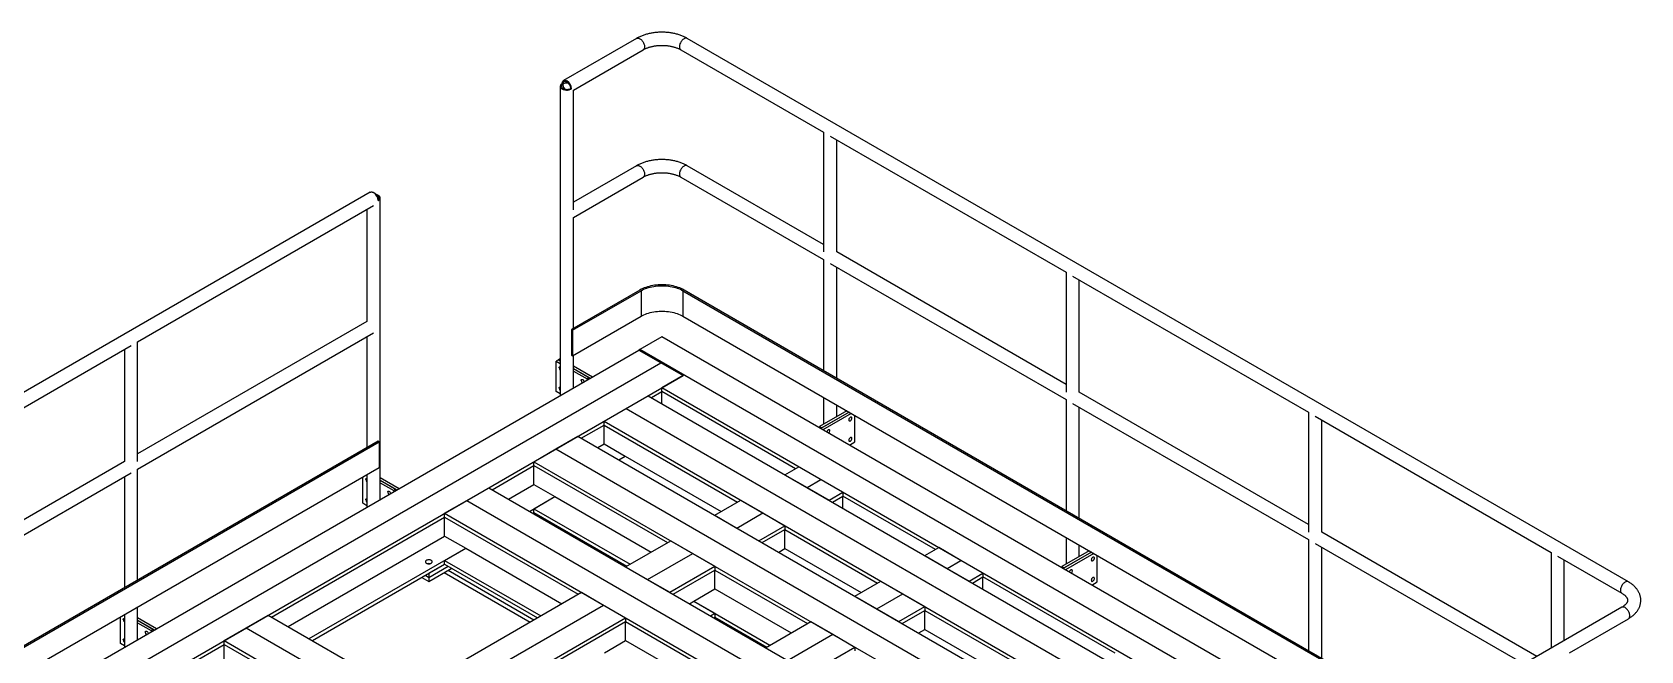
# Model space of a CAD drawing. Header units: millimetres. Extents: x 0 to 16187, y -20471 to 6290.
# Drawn here: x 3443 to 3649.4, y 1813.7 to 1893.1 of the extents above; entities that cross this region are included whole.
import ezdxf

# ---------------------------------------------------------------- set-up
doc = ezdxf.new("R2010")
doc.units = ezdxf.units.MM

msp = doc.modelspace()

# ---------------------------------------------------------------- linework, layer by layer
at = {"color": 7, "linetype": 'Continuous', "lineweight": 25}
for p, q in [((3520.59398, 1892.26964), (3511.22057, 1886.85849)), ((3512.48654, 1885.64023), (3521.43791, 1890.80775)), ((3526.25083, 1890.80775), (3544.57745, 1880.22802)), ((3647.84032, 1822.56472), (3527.09476, 1892.26964)), ((3510.79854, 1886.12754), (3510.79854, 1846.46329)), ((3512.48654, 1870.28404), (3512.48654, 1885.64023)), ((3544.57745, 1880.22802), (3544.57745, 1864.87182)), ((3545.42152, 1879.74075), (3575.69015, 1862.26704)), ((3546.26545, 1864.87182), (3546.26545, 1879.25356)), ((3520.59398, 1875.93882), (3512.48654, 1871.2585)), ((3512.48654, 1869.30942), (3521.43791, 1874.47693)), ((3526.25083, 1874.47693), (3544.57745, 1863.8972)), ((3544.57745, 1865.84628), (3527.09476, 1875.93882)), ((3486.40961, 1872.53542), (3341.18685, 1788.70011)), ((3456.56288, 1853.35619), (3486.83151, 1870.8299)), ((3485.98757, 1870.34271), (3485.98757, 1855.96097)), ((3487.67557, 1833.11469), (3487.67557, 1871.80448)), ((3512.48654, 1855.06048), (3512.48654, 1869.30942)), ((3544.57745, 1863.8972), (3544.57745, 1849.64827)), ((3575.69015, 1847.8853), (3546.26545, 1864.87182)), ((3545.42152, 1863.40993), (3575.69015, 1845.93622)), ((3546.26545, 1848.67381), (3546.26545, 1862.92274)), ((3575.69015, 1862.26704), (3575.69015, 1846.91084)), ((3576.53422, 1861.77977), (3606.80285, 1844.30606)), ((3521.01594, 1859.9844), (3512.23934, 1854.91778)), ((3512.38076, 1854.83613), (3521.15737, 1859.90276)), ((3521.15737, 1859.90276), (3521.15737, 1856.6366)), ((3526.53138, 1859.90276), (3621.93151, 1804.82944)), ((3526.53138, 1859.90276), (3526.53138, 1856.6366)), ((3622.07293, 1804.91108), (3526.6728, 1859.9844)), ((3577.37815, 1846.91084), (3577.37815, 1861.29258)), ((3485.98757, 1855.96097), (3456.56288, 1838.97446)), ((3512.38076, 1851.56997), (3521.15737, 1856.6366)), ((3526.53138, 1856.6366), (3619.10262, 1803.19636)), ((3456.56288, 1837.02537), (3486.83151, 1854.49908)), ((3485.98757, 1854.01189), (3485.98757, 1839.76296)), ((3512.23934, 1854.91778), (3512.38076, 1854.83613)), ((3512.23934, 1854.91778), (3512.23934, 1851.65161)), ((3512.38076, 1854.83613), (3512.38076, 1851.56997)), ((3523.84437, 1853.99449), (3521.01594, 1852.36167)), ((3615.47074, 1801.09971), (3523.84437, 1853.99449)), ((3373.55642, 1767.23511), (3520.88867, 1852.2882)), ((3425.45018, 1835.39521), (3455.71881, 1852.86892)), ((3454.87488, 1852.38173), (3454.87488, 1837.99999)), ((3456.56288, 1837.99999), (3456.56288, 1853.35619)), ((3512.23934, 1851.65161), (3512.38076, 1851.56997)), ((3512.48654, 1847.43775), (3512.48654, 1851.63104)), ((3521.01594, 1852.36167), (3520.88867, 1852.2882)), ((3520.88867, 1852.2882), (3526.54552, 1849.02257)), ((3523.71709, 1850.65538), (3520.88867, 1852.2882)), ((3612.64231, 1799.4669), (3521.01594, 1852.36167)), ((3376.38485, 1765.60229), (3523.71709, 1850.65538)), ((3510.55741, 1851.04272), (3510.27457, 1850.87944)), ((3510.27457, 1850.87944), (3510.79854, 1850.57696)), ((3510.27457, 1846.96004), (3510.27457, 1850.87944)), ((3510.79854, 1851.18192), (3510.55741, 1851.04272)), ((3510.55741, 1851.04272), (3510.79854, 1850.90352)), ((3512.48654, 1850.25562), (3514.92715, 1848.84669)), ((3512.48654, 1849.92906), (3514.51721, 1848.75678)), ((3512.48654, 1849.92906), (3514.6443, 1848.6834)), ((3512.48654, 1849.60249), (3514.23437, 1848.59349)), ((3526.54552, 1849.02257), (3523.71709, 1850.65538)), ((3379.21328, 1763.96947), (3526.54552, 1849.02257)), ((3514.51721, 1848.75678), (3514.23437, 1848.59349)), ((3514.23437, 1848.59349), (3514.23437, 1848.44675)), ((3514.51721, 1848.75678), (3514.51721, 1848.61003)), ((3526.54552, 1849.02257), (3523.84437, 1847.46323)), ((3609.81389, 1797.83408), (3523.84437, 1847.46323)), ((3523.84437, 1846.9733), (3523.84437, 1847.46323)), ((3510.79854, 1846.65756), (3510.27457, 1846.96004)), ((3519.23404, 1844.80174), (3522.06246, 1846.43455)), ((3522.06246, 1846.43455), (3608.03198, 1796.80541)), ((3522.4868, 1846.18959), (3523.84437, 1846.9733)), ((3540.98457, 1837.07848), (3523.84437, 1846.9733)), ((3523.84437, 1845.40588), (3523.84437, 1846.9733)), ((3544.57745, 1846.21882), (3544.57745, 1842.77724)), ((3546.26545, 1843.7517), (3546.26545, 1845.24436)), ((3575.69015, 1845.93622), (3575.69015, 1831.68729)), ((3576.53422, 1845.44895), (3606.80285, 1827.97524)), ((3606.80285, 1829.92433), (3577.37815, 1846.91084)), ((3516.40561, 1843.16892), (3519.23404, 1844.80174)), ((3516.40561, 1843.16892), (3602.37512, 1793.53978)), ((3516.40561, 1842.67899), (3516.40561, 1843.16892)), ((3519.23404, 1844.80174), (3605.20355, 1795.17259)), ((3547.55827, 1844.49803), (3544.05348, 1842.47476)), ((3547.84112, 1844.33475), (3544.20923, 1842.23811)), ((3547.84112, 1844.33475), (3544.33633, 1842.31148)), ((3548.12396, 1844.17147), (3544.49207, 1842.07483)), ((3548.57897, 1840.51474), (3548.57897, 1843.9088)), ((3577.37815, 1830.71283), (3577.37815, 1844.96176)), ((3606.80285, 1844.30606), (3606.80285, 1828.94986)), ((3607.64692, 1843.81879), (3637.91555, 1826.34508)), ((3608.49085, 1828.94986), (3608.49085, 1843.3316)), ((3510.23964, 1839.60938), (3513.06806, 1841.2422)), ((3513.06806, 1841.2422), (3599.03758, 1791.61305)), ((3513.4924, 1840.99723), (3516.40561, 1842.67899)), ((3516.40561, 1842.67899), (3533.54581, 1832.78417)), ((3516.40561, 1840.2452), (3516.40561, 1842.67899)), ((3544.33633, 1842.31148), (3544.05348, 1842.47476)), ((3544.05348, 1842.47476), (3544.05348, 1842.32802)), ((3487.42837, 1840.59471), (3366.95423, 1771.04647)), ((3367.09565, 1770.96483), (3487.56979, 1840.51307)), ((3487.56979, 1840.51307), (3487.42837, 1840.59471)), ((3487.56979, 1840.51307), (3487.56979, 1837.24691)), ((3507.41121, 1837.97656), (3510.23964, 1839.60938)), ((3510.23964, 1839.60938), (3596.20915, 1789.98024)), ((3515.60036, 1839.78033), (3516.40561, 1840.2452)), ((3516.40561, 1840.2452), (3519.10676, 1838.68586)), ((3547.88674, 1840.11513), (3548.57897, 1840.51474)), ((3369.92454, 1769.33175), (3487.56979, 1837.24691)), ((3454.87488, 1837.99999), (3425.45018, 1821.01348)), ((3456.56288, 1822.77644), (3456.56288, 1837.02537)), ((3502.03727, 1834.38433), (3507.41121, 1837.48664)), ((3507.41121, 1837.97656), (3593.38072, 1788.34742)), ((3507.41121, 1837.48664), (3507.41121, 1837.97656)), ((3507.41121, 1837.48664), (3524.55141, 1827.59181)), ((3507.41121, 1835.05284), (3507.41121, 1837.48664)), ((3518.30151, 1838.221), (3519.10676, 1838.68586)), ((3519.10676, 1838.68586), (3531.43785, 1831.56727)), ((3539.627, 1836.29476), (3541.4089, 1837.32344)), ((3544.23733, 1835.69062), (3541.4089, 1837.32344)), ((3425.45018, 1819.0644), (3455.71881, 1836.5381)), ((3454.87488, 1836.05091), (3454.87488, 1821.80198)), ((3485.46361, 1832.63698), (3485.46361, 1836.03103)), ((3485.91861, 1836.2937), (3485.98757, 1836.25389)), ((3485.98757, 1836.33351), (3485.98757, 1832.14023)), ((3487.67557, 1835.93256), (3490.11618, 1834.52362)), ((3487.67557, 1835.60599), (3489.70625, 1834.43371)), ((3487.67557, 1835.60599), (3489.83334, 1834.36034)), ((3487.67557, 1835.27943), (3489.4234, 1834.27043)), ((3504.14523, 1833.16743), (3507.41121, 1835.05284)), ((3507.41121, 1835.05284), (3510.11236, 1833.4935)), ((3539.627, 1836.29476), (3542.45542, 1834.66195)), ((3542.45542, 1834.66195), (3544.23733, 1835.69062)), ((3547.06576, 1834.0578), (3544.23733, 1835.69062)), ((3489.70625, 1834.43371), (3489.4234, 1834.27043)), ((3489.4234, 1834.27043), (3489.4234, 1834.12369)), ((3489.70625, 1834.43371), (3489.70625, 1834.28697)), ((3495.95608, 1831.36366), (3498.78451, 1832.99647)), ((3498.78451, 1832.99647), (3501.61293, 1834.62929)), ((3498.78451, 1832.99647), (3584.75402, 1783.36733)), ((3501.61293, 1834.62929), (3587.58245, 1785.00015)), ((3506.84638, 1831.60809), (3510.11236, 1833.4935)), ((3507.41121, 1831.93416), (3510.11236, 1833.4935)), ((3510.11236, 1833.4935), (3522.44345, 1826.37491)), ((3530.6326, 1831.10241), (3533.97014, 1833.02913)), ((3533.97014, 1833.02913), (3536.79857, 1831.39631)), ((3542.45542, 1834.66195), (3545.28385, 1833.02913)), ((3545.28385, 1833.02913), (3547.06576, 1834.0578)), ((3545.70818, 1832.78417), (3547.06576, 1833.56788)), ((3547.06576, 1834.0578), (3547.06576, 1833.56788)), ((3547.06576, 1832.00046), (3547.06576, 1833.56788)), ((3558.94508, 1826.71009), (3547.06576, 1833.56788)), ((3473.753, 1818.05617), (3495.95608, 1830.87373)), ((3485.98757, 1832.3345), (3485.46361, 1832.63698)), ((3495.95608, 1831.36366), (3581.92559, 1781.73451)), ((3495.95608, 1830.87373), (3495.95608, 1831.36366)), ((3495.95608, 1830.87373), (3513.09628, 1820.97891)), ((3495.95608, 1828.43994), (3495.95608, 1830.87373)), ((3507.27071, 1831.36313), (3507.41121, 1831.44424)), ((3507.41121, 1831.93416), (3519.7423, 1824.81557)), ((3507.41121, 1831.44424), (3507.41121, 1831.93416)), ((3507.41121, 1831.44424), (3519.31797, 1824.57061)), ((3530.6326, 1831.10241), (3533.46102, 1829.46959)), ((3533.46102, 1829.46959), (3536.79857, 1831.39631)), ((3536.79857, 1831.39631), (3539.627, 1829.7635)), ((3533.46102, 1829.46959), (3536.28945, 1827.83678)), ((3536.28945, 1827.83678), (3539.627, 1829.7635)), ((3536.71378, 1827.59181), (3539.627, 1829.27357)), ((3539.627, 1829.7635), (3539.627, 1829.27357)), ((3539.627, 1826.83978), (3539.627, 1829.27357)), ((3539.627, 1829.27357), (3551.50632, 1822.41579)), ((3636.10235, 1813.01009), (3608.49085, 1828.94986)), ((3475.86096, 1816.83927), (3495.95608, 1828.43994)), ((3478.5621, 1815.27993), (3498.65723, 1826.8806)), ((3495.95608, 1828.43994), (3498.65723, 1826.8806)), ((3495.95608, 1825.32126), (3498.65723, 1826.8806)), ((3498.65723, 1826.8806), (3510.98832, 1819.76201)), ((3515.35909, 1826.6938), (3515.35909, 1826.85602)), ((3519.17747, 1824.4895), (3524.97574, 1827.83678)), ((3524.97574, 1827.83678), (3527.80417, 1826.20396)), ((3538.82174, 1826.37491), (3539.627, 1826.83978)), ((3539.627, 1826.83978), (3549.39836, 1821.19889)), ((3557.58751, 1825.92638), (3559.36942, 1826.95505)), ((3562.19784, 1825.32224), (3559.36942, 1826.95505)), ((3575.69015, 1828.25784), (3575.69015, 1824.81626)), ((3577.37815, 1825.79072), (3577.37815, 1827.28338)), ((3606.80285, 1827.97524), (3606.80285, 1813.72631)), ((3607.64692, 1827.48797), (3634.41421, 1812.03555)), ((3608.49085, 1812.75185), (3608.49085, 1827.00078)), ((3478.98644, 1815.03497), (3495.95608, 1824.83133)), ((3493.93375, 1823.66387), (3495.95608, 1824.83133)), ((3493.93375, 1823.14128), (3496.4087, 1824.57004)), ((3495.95608, 1825.32126), (3508.28717, 1818.20267)), ((3495.95608, 1824.83133), (3495.95608, 1825.32126)), ((3495.95608, 1824.83133), (3507.86284, 1817.95771)), ((3515.89649, 1826.38357), (3515.89649, 1826.54579)), ((3522.00589, 1822.85669), (3527.80417, 1826.20396)), ((3524.83432, 1821.22387), (3530.6326, 1824.57114)), ((3527.80417, 1826.20396), (3530.6326, 1824.57114)), ((3530.6326, 1824.57114), (3530.6326, 1824.08122)), ((3557.58751, 1825.92638), (3560.41593, 1824.29356)), ((3560.41593, 1824.29356), (3562.19784, 1825.32224)), ((3565.02627, 1823.68942), (3562.19784, 1825.32224)), ((3578.67097, 1826.53705), (3575.16618, 1824.51378)), ((3578.95381, 1826.37377), (3575.32193, 1824.27713)), ((3578.95381, 1826.37377), (3575.44902, 1824.3505)), ((3579.23666, 1826.21049), (3575.60477, 1824.11385)), ((3579.69167, 1822.55377), (3579.69167, 1825.94782)), ((3637.91555, 1826.34508), (3637.91555, 1814.05683)), ((3638.75962, 1825.85781), (3646.99639, 1821.10283)), ((3639.60355, 1815.03129), (3639.60355, 1825.37062)), ((3493.02851, 1823.14128), (3493.93375, 1822.6187)), ((3493.48113, 1823.40257), (3493.93375, 1823.14128)), ((3493.93375, 1822.6187), (3496.86132, 1824.30875)), ((3493.93375, 1823.66387), (3493.93375, 1823.14128)), ((3493.93375, 1823.14128), (3493.93375, 1822.6187)), ((3495.91317, 1823.76139), (3506.9129, 1817.40932)), ((3495.91354, 1823.7616), (3506.91327, 1817.40953)), ((3496.41354, 1824.05025), (3507.41327, 1817.69817)), ((3519.17747, 1824.4895), (3522.00589, 1822.85669)), ((3522.00589, 1822.85669), (3524.83432, 1821.22387)), ((3525.25865, 1820.97891), (3530.6326, 1824.08122)), ((3530.6326, 1821.64742), (3530.6326, 1824.08122)), ((3530.6326, 1824.08122), (3542.51192, 1817.22343)), ((3548.59311, 1820.73402), (3551.93065, 1822.66075)), ((3551.93065, 1822.66075), (3554.75908, 1821.02793)), ((3560.41593, 1824.29356), (3563.24436, 1822.66075)), ((3563.24436, 1822.66075), (3565.02627, 1823.68942)), ((3563.66869, 1822.41579), (3565.02627, 1823.1995)), ((3565.02627, 1823.68942), (3565.02627, 1823.1995)), ((3565.02627, 1821.63207), (3565.02627, 1823.1995)), ((3581.99676, 1813.40264), (3565.02627, 1823.1995)), ((3575.44902, 1824.3505), (3575.16618, 1824.51378)), ((3575.16618, 1824.51378), (3575.16618, 1824.36704)), ((3578.99944, 1822.15415), (3579.69167, 1822.55377)), ((3490.8932, 1808.16134), (3513.52061, 1821.22387)), ((3513.52061, 1821.22387), (3516.34904, 1819.59105)), ((3527.93145, 1820.08808), (3530.6326, 1821.64742)), ((3530.6326, 1821.64742), (3540.40396, 1816.00653)), ((3548.59311, 1820.73402), (3551.42154, 1819.10121)), ((3551.42154, 1819.10121), (3554.75908, 1821.02793)), ((3554.75908, 1821.02793), (3557.58751, 1819.39512)), ((3454.87488, 1818.37253), (3454.87488, 1814.17925)), ((3456.56288, 1815.15371), (3456.56288, 1819.34699)), ((3646.99639, 1819.29908), (3467.58925, 1715.72955)), ((3493.72162, 1806.52852), (3516.34904, 1819.59105)), ((3516.34904, 1819.59105), (3519.17747, 1817.95824)), ((3527.36661, 1819.76201), (3527.93145, 1820.08808)), ((3527.93145, 1820.08808), (3530.6326, 1818.52874)), ((3527.93145, 1820.08808), (3537.70281, 1814.44719)), ((3530.06776, 1818.20267), (3530.6326, 1818.52874)), ((3530.6326, 1818.52874), (3530.6326, 1818.03882)), ((3551.42154, 1819.10121), (3554.24996, 1817.46839)), ((3554.24996, 1817.46839), (3557.58751, 1819.39512)), ((3554.6743, 1817.22343), (3557.58751, 1818.90519)), ((3557.58751, 1819.39512), (3557.58751, 1818.90519)), ((3557.58751, 1816.47139), (3557.58751, 1818.90519)), ((3557.58751, 1818.90519), (3574.558, 1809.10833)), ((3454.35091, 1814.676), (3454.35091, 1818.07005)), ((3454.80592, 1818.33272), (3454.87488, 1818.29291)), ((3456.56288, 1817.97158), (3459.00349, 1816.56264)), ((3456.56288, 1817.64501), (3458.59355, 1816.47273)), ((3456.56288, 1817.64501), (3458.72064, 1816.39936)), ((3456.56288, 1817.31845), (3458.3107, 1816.30945)), ((3458.59355, 1816.47273), (3458.3107, 1816.30945)), ((3458.3107, 1816.30945), (3458.3107, 1816.16271)), ((3458.59355, 1816.47273), (3458.59355, 1816.32599)), ((3467.67181, 1815.0355), (3470.50024, 1816.66831)), ((3470.50024, 1816.66831), (3473.32866, 1818.30113)), ((3470.50024, 1816.66831), (3556.46975, 1767.03917)), ((3473.32866, 1818.30113), (3559.29818, 1768.67198)), ((3496.55005, 1804.89571), (3519.17747, 1817.95824)), ((3496.97438, 1804.65074), (3519.17747, 1817.46831)), ((3519.17747, 1817.95824), (3519.17747, 1817.46831)), ((3519.17747, 1815.03451), (3519.17747, 1817.46831)), ((3519.17747, 1817.46831), (3531.05679, 1810.61052)), ((3530.49209, 1817.95771), (3530.6326, 1818.03882)), ((3530.6326, 1818.03882), (3537.27848, 1814.20223)), ((3532.32965, 1816.89691), (3532.32965, 1817.05913)), ((3537.13798, 1814.12112), (3542.93625, 1817.46839)), ((3542.93625, 1817.46839), (3545.76468, 1815.83558)), ((3556.78226, 1816.00653), (3557.58751, 1816.47139)), ((3557.58751, 1816.47139), (3572.45004, 1807.89143)), ((3640.27586, 1813.47033), (3647.84032, 1817.83719)), ((3438.96334, 1797.97253), (3467.67181, 1814.54557)), ((3454.87488, 1814.37352), (3454.35091, 1814.676)), ((3467.67181, 1815.0355), (3553.64132, 1765.40635)), ((3467.67181, 1814.54557), (3467.67181, 1815.0355)), ((3467.67181, 1814.54557), (3484.81201, 1804.65074)), ((3467.67181, 1812.11177), (3467.67181, 1814.54557)), ((3516.47632, 1813.47517), (3519.17747, 1815.03451)), ((3519.17747, 1815.03451), (3528.94883, 1809.39362)), ((3539.96641, 1812.4883), (3545.76468, 1815.83558)), ((3545.76468, 1815.83558), (3548.59311, 1814.20276)), ((3537.13798, 1814.12112), (3539.96641, 1812.4883)), ((3542.79483, 1810.85549), (3548.59311, 1814.20276)), ((3548.59311, 1814.20276), (3548.59311, 1813.71284))]:
    msp.add_line(p, q, dxfattribs=at)
at = {"color": 7, "linetype": 'Continuous', "lineweight": 25, "flags": 128}
for points in [[(3520.59398, 1892.26964), (3520.65264, 1892.29518), (3520.71755, 1892.30779), (3520.78756, 1892.30724), (3520.86148, 1892.29354), (3520.93805, 1892.26693), (3521.01594, 1892.22786)], [(3521.01594, 1892.22786), (3521.09384, 1892.17699), (3521.17041, 1892.1152), (3521.24433, 1892.04355), (3521.31434, 1891.96326), (3521.37925, 1891.87571), (3521.43794, 1891.78239), (3521.48942, 1891.6849), (3521.53279, 1891.58491), (3521.56731, 1891.48413), (3521.59241, 1891.38428), (3521.60764, 1891.28707), (3521.61274, 1891.19417), (3521.60764, 1891.10716), (3521.59241, 1891.02754), (3521.56731, 1890.95667), (3521.53279, 1890.89575), (3521.48942, 1890.84583), (3521.43794, 1890.80777), (3521.43791, 1890.80775)], [(3526.6728, 1892.22786), (3526.5949, 1892.17699), (3526.51834, 1892.1152), (3526.44441, 1892.04355), (3526.3744, 1891.96326), (3526.30949, 1891.87571), (3526.2508, 1891.78239), (3526.19933, 1891.6849), (3526.15596, 1891.58491), (3526.12143, 1891.48413), (3526.09634, 1891.38428), (3526.08111, 1891.28707), (3526.076, 1891.19417), (3526.08111, 1891.10716), (3526.09634, 1891.02754), (3526.12143, 1890.95667), (3526.15596, 1890.89575), (3526.19933, 1890.84583), (3526.2508, 1890.80777), (3526.25083, 1890.80775)], [(3527.09476, 1892.26964), (3527.03611, 1892.29518), (3526.9712, 1892.30779), (3526.90118, 1892.30724), (3526.82726, 1892.29354), (3526.7507, 1892.26693), (3526.6728, 1892.22786)], [(3511.86449, 1886.51177), (3511.79682, 1886.52265), (3511.69784, 1886.53131), (3511.59774, 1886.53174), (3511.49855, 1886.52395), (3511.4023, 1886.50808), (3511.31093, 1886.48447), (3511.22631, 1886.4536), (3511.15017, 1886.41608), (3511.08405, 1886.37269), (3511.0293, 1886.32431), (3510.98703, 1886.27193), (3510.95811, 1886.21661), (3510.94312, 1886.15947), (3510.94237, 1886.10168), (3510.95587, 1886.04442), (3510.98335, 1885.98885), (3511.02425, 1885.93611), (3511.07774, 1885.88726), (3511.14272, 1885.84331), (3511.21788, 1885.80514), (3511.30168, 1885.77353), (3511.39242, 1885.74913), (3511.48826, 1885.73243), (3511.58723, 1885.72378), (3511.68733, 1885.72334), (3511.78652, 1885.73114), (3511.78652, 1885.73114)], [(3511.04574, 1886.47207), (3511.05084, 1886.55907), (3511.06607, 1886.63869), (3511.09117, 1886.70957), (3511.12569, 1886.77049), (3511.16907, 1886.82041), (3511.22054, 1886.85847), (3511.27923, 1886.88402), (3511.34414, 1886.89663), (3511.41415, 1886.89609), (3511.48807, 1886.88239), (3511.56464, 1886.85578), (3511.64254, 1886.8167)], [(3511.42059, 1885.74332), (3511.37432, 1885.80044), (3511.31766, 1885.88213), (3511.26761, 1885.96883), (3511.22519, 1886.05875), (3511.19126, 1886.15007), (3511.16653, 1886.24094), (3511.15148, 1886.32949), (3511.14643, 1886.41394), (3511.15148, 1886.49255), (3511.16653, 1886.56374), (3511.19126, 1886.62604), (3511.22519, 1886.6782), (3511.26761, 1886.71915), (3511.31766, 1886.74805), (3511.37432, 1886.76432), (3511.43645, 1886.76763), (3511.50277, 1886.75791), (3511.57193, 1886.73535), (3511.64254, 1886.70043)], [(3511.04574, 1886.47207), (3511.00226, 1886.44499), (3510.93597, 1886.39403), (3510.88176, 1886.33851), (3510.84057, 1886.27938), (3510.8131, 1886.21765), (3510.79982, 1886.15438), (3510.80096, 1886.09065), (3510.8165, 1886.02755), (3510.84618, 1885.96617), (3510.88948, 1885.90754), (3510.94566, 1885.85268), (3511.01377, 1885.80252), (3511.09264, 1885.75792), (3511.18092, 1885.71965), (3511.27709, 1885.68835), (3511.37952, 1885.66457), (3511.48645, 1885.64872), (3511.59605, 1885.64105), (3511.70644, 1885.64171), (3511.81574, 1885.65068)], [(3520.59398, 1875.93882), (3520.65264, 1875.96436), (3520.71755, 1875.97697), (3520.78756, 1875.97642), (3520.86148, 1875.96273), (3520.93805, 1875.93611), (3521.01594, 1875.89704)], [(3521.01594, 1875.89704), (3521.09384, 1875.84617), (3521.17041, 1875.78439), (3521.24433, 1875.71274), (3521.31434, 1875.63245), (3521.37925, 1875.54489), (3521.43794, 1875.45157), (3521.48942, 1875.35408), (3521.53279, 1875.25409), (3521.56731, 1875.15331), (3521.59241, 1875.05346), (3521.60764, 1874.95626), (3521.61274, 1874.86335), (3521.60764, 1874.77635), (3521.59241, 1874.69673), (3521.56731, 1874.62585), (3521.53279, 1874.56493), (3521.48942, 1874.51502), (3521.43794, 1874.47695), (3521.43791, 1874.47693)], [(3526.6728, 1875.89704), (3526.5949, 1875.84617), (3526.51834, 1875.78439), (3526.44441, 1875.71274), (3526.3744, 1875.63245), (3526.30949, 1875.54489), (3526.2508, 1875.45157), (3526.19933, 1875.35408), (3526.15596, 1875.25409), (3526.12143, 1875.15331), (3526.09634, 1875.05346), (3526.08111, 1874.95626), (3526.076, 1874.86335), (3526.08111, 1874.77635), (3526.09634, 1874.69673), (3526.12143, 1874.62585), (3526.15596, 1874.56493), (3526.19933, 1874.51502), (3526.2508, 1874.47695), (3526.25083, 1874.47693)], [(3527.09476, 1875.93882), (3527.03611, 1875.96436), (3526.9712, 1875.97697), (3526.90118, 1875.97642), (3526.82726, 1875.96273), (3526.7507, 1875.93611), (3526.6728, 1875.89704)], [(3486.40961, 1872.53542), (3486.46827, 1872.56096), (3486.53318, 1872.57357), (3486.60319, 1872.57302), (3486.67711, 1872.55933), (3486.75368, 1872.53271), (3486.83157, 1872.49364)], [(3487.42837, 1871.45995), (3487.47185, 1871.48703), (3487.53815, 1871.53799), (3487.59235, 1871.59351), (3487.63355, 1871.65264), (3487.66102, 1871.71437), (3487.67429, 1871.77764), (3487.67315, 1871.84137), (3487.65761, 1871.90447), (3487.62794, 1871.96586), (3487.58464, 1872.02448), (3487.52845, 1872.07934), (3487.46034, 1872.1295), (3487.38147, 1872.1741), (3487.2932, 1872.21237), (3487.19702, 1872.24367), (3487.09857, 1872.26669)], [(3487.4195, 1871.58346), (3487.44481, 1871.60771), (3487.48708, 1871.66009), (3487.516, 1871.71541), (3487.53099, 1871.77255), (3487.53174, 1871.83034), (3487.51824, 1871.8876), (3487.49076, 1871.94317), (3487.44986, 1871.99591), (3487.39638, 1872.04476), (3487.33139, 1872.08872), (3487.25623, 1872.12689), (3487.18629, 1872.15393)], [(3526.6728, 1859.9844), (3526.49686, 1860.08001), (3526.31125, 1860.16931), (3526.11663, 1860.25198), (3525.91372, 1860.32772), (3525.70326, 1860.39624), (3525.48602, 1860.4573), (3525.26279, 1860.51068), (3525.03438, 1860.55618), (3524.80163, 1860.59364), (3524.56539, 1860.62291), (3524.32652, 1860.6439), (3524.08589, 1860.65653), (3523.84437, 1860.66074), (3523.60286, 1860.65653), (3523.36222, 1860.6439), (3523.12335, 1860.62291), (3522.88711, 1860.59364), (3522.65436, 1860.55618), (3522.42595, 1860.51068), (3522.20272, 1860.4573), (3521.98548, 1860.39624), (3521.77502, 1860.32772), (3521.57211, 1860.25198), (3521.3775, 1860.16931), (3521.19188, 1860.08001), (3521.01594, 1859.9844)], [(3521.15737, 1859.90276), (3521.33139, 1859.9971), (3521.51532, 1860.08495), (3521.70845, 1860.16595), (3521.91001, 1860.23979), (3522.11921, 1860.30618), (3522.33521, 1860.36486), (3522.55717, 1860.41559), (3522.78421, 1860.45818), (3523.01543, 1860.49245), (3523.24992, 1860.51827), (3523.48676, 1860.53555), (3523.72501, 1860.5442), (3523.96373, 1860.5442), (3524.20198, 1860.53555), (3524.43882, 1860.51827), (3524.67332, 1860.49245), (3524.90454, 1860.45818), (3525.13158, 1860.41559), (3525.35353, 1860.36486), (3525.56954, 1860.30618), (3525.77873, 1860.23979), (3525.98029, 1860.16595), (3526.17342, 1860.08495), (3526.35736, 1859.9971), (3526.53138, 1859.90276)], [(3521.15737, 1856.6366), (3521.33139, 1856.73094), (3521.51532, 1856.81878), (3521.70845, 1856.89979), (3521.91001, 1856.97363), (3522.11921, 1857.04002), (3522.33521, 1857.0987), (3522.55717, 1857.14943), (3522.78421, 1857.19201), (3523.01543, 1857.22629), (3523.24992, 1857.25211), (3523.48676, 1857.26938), (3523.72501, 1857.27804), (3523.96373, 1857.27804), (3524.20198, 1857.26938), (3524.43882, 1857.25211), (3524.67332, 1857.22629), (3524.90454, 1857.19201), (3525.13158, 1857.14943), (3525.35353, 1857.0987), (3525.56954, 1857.04002), (3525.77873, 1856.97363), (3525.98029, 1856.89979), (3526.17342, 1856.81878), (3526.35736, 1856.73094), (3526.53138, 1856.6366)], [(3510.64226, 1850.01394), (3510.64723, 1850.06195), (3510.66187, 1850.10182), (3510.68546, 1850.13155), (3510.71681, 1850.14966), (3510.75435, 1850.15522), (3510.7962, 1850.14797), (3510.79854, 1850.14722)], [(3510.64226, 1847.40101), (3510.64723, 1847.44902), (3510.66187, 1847.48889), (3510.68546, 1847.51862), (3510.71681, 1847.53672), (3510.75435, 1847.54229), (3510.7962, 1847.53504), (3510.79854, 1847.53429)], [(3513.47069, 1848.38112), (3513.47565, 1848.42913), (3513.4903, 1848.469), (3513.51389, 1848.49873), (3513.54524, 1848.51684), (3513.58278, 1848.52241), (3513.62462, 1848.51516), (3513.66868, 1848.49546), (3513.71274, 1848.46429), (3513.75458, 1848.42322), (3513.79213, 1848.37431), (3513.82348, 1848.32001), (3513.84706, 1848.26305), (3513.85695, 1848.22888)], [(3548.21127, 1843.56864), (3548.20631, 1843.61665), (3548.19166, 1843.65652), (3548.16808, 1843.68625), (3548.13673, 1843.70436), (3548.09919, 1843.70993), (3548.05734, 1843.70268), (3548.01328, 1843.68298), (3547.96922, 1843.65181), (3547.92738, 1843.61074), (3547.88984, 1843.56183), (3547.85849, 1843.50753), (3547.8349, 1843.45057), (3547.82026, 1843.39379), (3547.81529, 1843.34005), (3547.82026, 1843.29204), (3547.8349, 1843.25217), (3547.85849, 1843.22243), (3547.88984, 1843.20433), (3547.92738, 1843.19876), (3547.96922, 1843.20601), (3548.01328, 1843.22571), (3548.05734, 1843.25688), (3548.09919, 1843.29795), (3548.13673, 1843.34686), (3548.16808, 1843.40116), (3548.19166, 1843.45812), (3548.20631, 1843.5149), (3548.21127, 1843.56864)], [(3545.38284, 1841.93582), (3545.37788, 1841.98383), (3545.36324, 1842.02371), (3545.33965, 1842.05344), (3545.3083, 1842.07154), (3545.27076, 1842.07711), (3545.22891, 1842.06986), (3545.18485, 1842.05016), (3545.1408, 1842.01899), (3545.09895, 1841.97793), (3545.06141, 1841.92902), (3545.03006, 1841.87472), (3545.00647, 1841.81775), (3544.99658, 1841.78358)], [(3548.21127, 1840.95571), (3548.20631, 1841.00372), (3548.19166, 1841.04359), (3548.16808, 1841.07332), (3548.13673, 1841.09143), (3548.09919, 1841.09699), (3548.05734, 1841.08975), (3548.01328, 1841.07004), (3547.96922, 1841.03888), (3547.92738, 1840.99781), (3547.88984, 1840.9489), (3547.85849, 1840.8946), (3547.8349, 1840.83763), (3547.82026, 1840.78086), (3547.81529, 1840.72712), (3547.82026, 1840.67911), (3547.8349, 1840.63924), (3547.85849, 1840.6095), (3547.88984, 1840.5914), (3547.92738, 1840.58583), (3547.96922, 1840.59308), (3548.01328, 1840.61278), (3548.05734, 1840.64395), (3548.09919, 1840.68502), (3548.13673, 1840.73393), (3548.16808, 1840.78822), (3548.19166, 1840.84519), (3548.20631, 1840.90197), (3548.21127, 1840.95571)], [(3485.8313, 1835.69087), (3485.83626, 1835.73888), (3485.85091, 1835.77875), (3485.8745, 1835.80849), (3485.90585, 1835.82659), (3485.94339, 1835.83216), (3485.98523, 1835.82491), (3485.98757, 1835.82416)], [(3485.8313, 1833.07794), (3485.83626, 1833.12595), (3485.85091, 1833.16582), (3485.8745, 1833.19556), (3485.90585, 1833.21366), (3485.94339, 1833.21923), (3485.98523, 1833.21198), (3485.98757, 1833.21123)], [(3488.65973, 1834.05806), (3488.66469, 1834.10607), (3488.67933, 1834.14594), (3488.70292, 1834.17567), (3488.73427, 1834.19377), (3488.77181, 1834.19934), (3488.81366, 1834.19209), (3488.85772, 1834.17239), (3488.90177, 1834.14123), (3488.94362, 1834.10016), (3488.98116, 1834.05125), (3489.01251, 1833.99695), (3489.0361, 1833.93998), (3489.04599, 1833.90581)], [(3494.24488, 1824.95387), (3494.29544, 1824.98883), (3494.33436, 1825.02844), (3494.36042, 1825.07142), (3494.37276, 1825.1164), (3494.37099, 1825.16192), (3494.35517, 1825.20653), (3494.3258, 1825.2488), (3494.28383, 1825.28736), (3494.23061, 1825.32097), (3494.16785, 1825.34856), (3494.09756, 1825.36923), (3494.02201, 1825.38233), (3493.94363, 1825.38742), (3493.86492, 1825.38436), (3493.78843, 1825.37323), (3493.71661, 1825.3544), (3493.65177, 1825.32847), (3493.59599, 1825.29627), (3493.55107, 1825.25884), (3493.51845, 1825.21738), (3493.49917, 1825.17322), (3493.49387, 1825.12778), (3493.5027, 1825.08253), (3493.52538, 1825.03892), (3493.5612, 1824.99834), (3493.60898, 1824.96211), (3493.66721, 1824.93139), (3493.734, 1824.90716), (3493.80721, 1824.89021), (3493.88449, 1824.88107), (3493.96335, 1824.88005), (3494.04126, 1824.88717), (3494.11572, 1824.90221), (3494.18433, 1824.92469), (3494.24488, 1824.95387)], [(3579.32397, 1825.60766), (3579.31901, 1825.65567), (3579.30436, 1825.69554), (3579.28077, 1825.72528), (3579.24942, 1825.74338), (3579.21188, 1825.74895), (3579.17004, 1825.7417), (3579.12598, 1825.722), (3579.08192, 1825.69083), (3579.04008, 1825.64976), (3579.00254, 1825.60085), (3578.97119, 1825.54655), (3578.9476, 1825.48959), (3578.93295, 1825.43281), (3578.92799, 1825.37907), (3578.93295, 1825.33106), (3578.9476, 1825.29119), (3578.97119, 1825.26145), (3579.00254, 1825.24335), (3579.04008, 1825.23778), (3579.08192, 1825.24503), (3579.12598, 1825.26473), (3579.17004, 1825.2959), (3579.21188, 1825.33697), (3579.24942, 1825.38588), (3579.28077, 1825.44018), (3579.30436, 1825.49714), (3579.31901, 1825.55392), (3579.32397, 1825.60766)], [(3576.49554, 1823.97485), (3576.49058, 1824.02286), (3576.47594, 1824.06273), (3576.45235, 1824.09246), (3576.421, 1824.11056), (3576.38346, 1824.11613), (3576.34161, 1824.10888), (3576.29755, 1824.08918), (3576.2535, 1824.05801), (3576.21165, 1824.01695), (3576.17411, 1823.96804), (3576.14276, 1823.91374), (3576.11917, 1823.85677), (3576.10928, 1823.8226)], [(3579.32397, 1822.99473), (3579.31901, 1823.04274), (3579.30436, 1823.08261), (3579.28077, 1823.11235), (3579.24942, 1823.13045), (3579.21188, 1823.13602), (3579.17004, 1823.12877), (3579.12598, 1823.10907), (3579.08192, 1823.0779), (3579.04008, 1823.03683), (3579.00254, 1822.98792), (3578.97119, 1822.93362), (3578.9476, 1822.87666), (3578.93295, 1822.81988), (3578.92799, 1822.76614), (3578.93295, 1822.71813), (3578.9476, 1822.67826), (3578.97119, 1822.64852), (3579.00254, 1822.63042), (3579.04008, 1822.62485), (3579.08192, 1822.6321), (3579.12598, 1822.6518), (3579.17004, 1822.68297), (3579.21188, 1822.72404), (3579.24942, 1822.77295), (3579.28077, 1822.82725), (3579.30436, 1822.88421), (3579.31901, 1822.94099), (3579.32397, 1822.99473)], [(3647.41835, 1822.52293), (3647.34045, 1822.47207), (3647.26389, 1822.41028), (3647.18997, 1822.33863), (3647.11995, 1822.25834), (3647.05505, 1822.17079), (3646.99635, 1822.07747), (3646.94488, 1821.97998), (3646.90151, 1821.87998), (3646.86698, 1821.7792), (3646.84189, 1821.67935), (3646.82666, 1821.58215), (3646.82155, 1821.48925), (3646.82666, 1821.40224), (3646.84189, 1821.32262), (3646.86698, 1821.25174), (3646.90151, 1821.19082), (3646.94488, 1821.14091), (3646.99633, 1821.10286)], [(3647.84037, 1822.56469), (3647.84035, 1822.5647), (3647.78166, 1822.59025), (3647.71675, 1822.60286), (3647.64674, 1822.60232), (3647.57282, 1822.58862), (3647.49625, 1822.562), (3647.41835, 1822.52293)], [(3647.41835, 1819.2573), (3647.34045, 1819.29637), (3647.26389, 1819.32299), (3647.18997, 1819.33668), (3647.11995, 1819.33723), (3647.05505, 1819.32462), (3646.99639, 1819.29908)], [(3647.84032, 1817.83719), (3647.84035, 1817.83721), (3647.89182, 1817.87527), (3647.9352, 1817.92519), (3647.96972, 1817.98611), (3647.99482, 1818.05699), (3648.01005, 1818.13661), (3648.01515, 1818.22361), (3648.01005, 1818.31651), (3647.99482, 1818.41372), (3647.96972, 1818.51357), (3647.9352, 1818.61435), (3647.89182, 1818.71434), (3647.84035, 1818.81183), (3647.78166, 1818.90515), (3647.71675, 1818.99271), (3647.64674, 1819.073), (3647.57282, 1819.14465), (3647.49625, 1819.20643), (3647.41835, 1819.2573)], [(3454.7186, 1817.7299), (3454.72357, 1817.77791), (3454.73821, 1817.81778), (3454.7618, 1817.84751), (3454.79315, 1817.86561), (3454.83069, 1817.87118), (3454.87254, 1817.86393), (3454.87488, 1817.86318)], [(3454.7186, 1815.11696), (3454.72357, 1815.16497), (3454.73821, 1815.20485), (3454.7618, 1815.23458), (3454.79315, 1815.25268), (3454.83069, 1815.25825), (3454.87254, 1815.251), (3454.87488, 1815.25025)], [(3457.54703, 1816.09708), (3457.55199, 1816.14509), (3457.56664, 1816.18496), (3457.59022, 1816.21469), (3457.62157, 1816.2328), (3457.65911, 1816.23836), (3457.70096, 1816.23111), (3457.74502, 1816.21141), (3457.78908, 1816.18025), (3457.83092, 1816.13918), (3457.86846, 1816.09027), (3457.89981, 1816.03597), (3457.9234, 1815.979), (3457.93329, 1815.94484)]]:
    msp.add_lwpolyline(points, dxfattribs=at)
at = {"color": 7, "linetype": 'Continuous', "lineweight": 25}
for centre, radius, start, end in [((3511.64262, 1885.16159), 1.45319, 85.0494246, 96.4979252), ((3510.94361, 1885.72406), 1.29706, 2.6054785, 57.3945217), ((3511.0657, 1885.79454), 1.07395, 2.4871134, 57.5126713), ((3512.47749, 1886.60948), 1.45138, 203.4947889, 214.9475117), ((3511.69797, 1886.63314), 0.90634, 275.6069495, 299.0920536), ((3511.70538, 1886.74805), 1.10291, 275.7431331, 298.9559669), ((3486.13265, 1871.40099), 1.29706, 2.6054785, 57.3945217), ((3511.07615, 1850.03429), 0.43436, 182.6860962, 230.2734614), ((3511.07615, 1847.42136), 0.43436, 182.6860962, 230.2734615), ((3513.9057, 1848.40211), 0.43552, 182.7629152, 226.767558), ((3544.94784, 1841.95682), 0.43552, 313.232442, 357.2370848), ((3486.26519, 1835.71123), 0.43436, 182.6860962, 230.2734615), ((3486.26519, 1833.0983), 0.43436, 182.6860962, 230.2734615), ((3489.09474, 1834.07905), 0.43552, 182.7629152, 226.767558), ((3493.93375, 1824.14721), 0.75039, 81.078761, 98.9212388), ((3493.93375, 1824.14772), 0.74989, 81.0727182, 98.9272818), ((3576.06053, 1823.99584), 0.43552, 313.232442, 357.2370848), ((3455.15249, 1817.75025), 0.43436, 182.6860962, 230.2734615), ((3455.15249, 1815.13732), 0.43436, 182.6860962, 230.2734615), ((3457.98204, 1816.11807), 0.43552, 182.7629152, 226.767558)]:
    msp.add_arc(centre, radius, start, end, dxfattribs=at)
for points, knots in [([(3527.09476, 1892.26964), (3527.06045, 1892.2891), (3526.9629, 1892.34442), (3526.7959, 1892.43003), (3526.59188, 1892.52418), (3526.38092, 1892.61088), (3526.16376, 1892.69017), (3525.94097, 1892.76191), (3525.71316, 1892.82605), (3525.48093, 1892.88253), (3525.24484, 1892.93128), (3525.00548, 1892.97229), (3524.76342, 1893.0055), (3524.51923, 1893.03091), (3524.27348, 1893.04848), (3524.02674, 1893.0582), (3523.77959, 1893.06007), (3523.53259, 1893.05408), (3523.28633, 1893.04025), (3523.04139, 1893.01858), (3522.79832, 1892.98909), (3522.55769, 1892.95181), (3522.32005, 1892.90676), (3522.08595, 1892.85398), (3521.85595, 1892.79349), (3521.63059, 1892.72534), (3521.41044, 1892.64955), (3521.19599, 1892.56621), (3520.98801, 1892.47519), (3520.78615, 1892.37711), (3520.65814, 1892.30552), (3520.59398, 1892.26964)], [0, 0, 0, 0, 0.019169212, 0.054483675, 0.089761973, 0.1250081, 0.160203016, 0.195335959, 0.230402543, 0.265403139, 0.300341551, 0.335224004, 0.370058386, 0.404853711, 0.439619733, 0.474366698, 0.509105164, 0.543845893, 0.578597006, 0.613368584, 0.648171566, 0.683016796, 0.717914883, 0.752875993, 0.787909542, 0.823023733, 0.858224904, 0.893516614, 0.928898421, 0.964364289, 1, 1, 1, 1]), ([(3521.43791, 1890.80775), (3521.45983, 1890.82018), (3521.52371, 1890.8564), (3521.6369, 1890.91437), (3521.78015, 1890.98014), (3521.93235, 1891.04215), (3522.09276, 1891.09996), (3522.26079, 1891.15312), (3522.43573, 1891.20123), (3522.61687, 1891.24392), (3522.80343, 1891.28088), (3522.99459, 1891.31184), (3523.18954, 1891.33657), (3523.38741, 1891.35491), (3523.58736, 1891.36671), (3523.78849, 1891.37188), (3523.98991, 1891.3704), (3524.19075, 1891.36226), (3524.39009, 1891.34752), (3524.58705, 1891.32627), (3524.78077, 1891.29866), (3524.97038, 1891.26488), (3525.15507, 1891.22518), (3525.334, 1891.17984), (3525.50642, 1891.1292), (3525.67155, 1891.07364), (3525.82877, 1891.01362), (3525.97717, 1890.94955), (3526.11932, 1890.88114), (3526.20638, 1890.83255), (3526.25083, 1890.80775)], [0, 0, 0, 0, 0.018543658, 0.054032016, 0.08964728, 0.125412405, 0.161330055, 0.197396311, 0.233602634, 0.269937307, 0.306386473, 0.342934879, 0.379566395, 0.416264364, 0.453011837, 0.489791708, 0.526586799, 0.563378618, 0.600145478, 0.636870165, 0.673535515, 0.710124488, 0.746620301, 0.783006646, 0.819268027, 0.855390258, 0.891361167, 0.927171588, 0.962816714, 1, 1, 1, 1]), ([(3527.09476, 1875.93882), (3527.06045, 1875.95829), (3526.9629, 1876.0136), (3526.7959, 1876.09922), (3526.59188, 1876.19336), (3526.38092, 1876.28007), (3526.16376, 1876.35935), (3525.94097, 1876.4311), (3525.71316, 1876.49524), (3525.48093, 1876.55171), (3525.24484, 1876.60047), (3525.00548, 1876.64147), (3524.76342, 1876.67469), (3524.51923, 1876.70009), (3524.27348, 1876.71766), (3524.02674, 1876.72738), (3523.77959, 1876.72925), (3523.53259, 1876.72327), (3523.28633, 1876.70943), (3523.04139, 1876.68776), (3522.79832, 1876.65827), (3522.55769, 1876.62099), (3522.32005, 1876.57594), (3522.08595, 1876.52316), (3521.85595, 1876.46267), (3521.63059, 1876.39452), (3521.41044, 1876.31873), (3521.19599, 1876.23539), (3520.98801, 1876.14437), (3520.78615, 1876.04629), (3520.65814, 1875.9747), (3520.59398, 1875.93882)], [0, 0, 0, 0, 0.019169212, 0.054483675, 0.089761973, 0.1250081, 0.160203016, 0.195335959, 0.230402543, 0.265403139, 0.300341551, 0.335224004, 0.370058386, 0.404853711, 0.439619733, 0.474366698, 0.509105164, 0.543845893, 0.578597006, 0.613368584, 0.648171566, 0.683016796, 0.717914883, 0.752875993, 0.787909542, 0.823023733, 0.858224904, 0.893516614, 0.928898421, 0.964364289, 1, 1, 1, 1]), ([(3521.43791, 1874.47693), (3521.45983, 1874.48937), (3521.52371, 1874.52559), (3521.6369, 1874.58356), (3521.78015, 1874.64932), (3521.93235, 1874.71133), (3522.09276, 1874.76915), (3522.26079, 1874.82231), (3522.43573, 1874.87041), (3522.61687, 1874.9131), (3522.80343, 1874.95006), (3522.99459, 1874.98102), (3523.18954, 1875.00576), (3523.38741, 1875.02409), (3523.58736, 1875.03589), (3523.78849, 1875.04107), (3523.98991, 1875.03958), (3524.19075, 1875.03144), (3524.39009, 1875.0167), (3524.58705, 1874.99545), (3524.78077, 1874.96784), (3524.97038, 1874.93407), (3525.15507, 1874.89437), (3525.334, 1874.84903), (3525.50642, 1874.79838), (3525.67155, 1874.74283), (3525.82877, 1874.6828), (3525.97717, 1874.61873), (3526.11932, 1874.55032), (3526.20638, 1874.50174), (3526.25083, 1874.47693)], [0, 0, 0, 0, 0.018543658, 0.054032016, 0.08964728, 0.125412405, 0.161330055, 0.197396311, 0.233602634, 0.269937307, 0.306386473, 0.342934879, 0.379566395, 0.416264364, 0.453011837, 0.489791708, 0.526586799, 0.563378618, 0.600145478, 0.636870165, 0.673535515, 0.710124488, 0.746620301, 0.783006646, 0.819268027, 0.855390258, 0.891361167, 0.927171588, 0.962816714, 1, 1, 1, 1]), ([(3647.84032, 1817.83719), (3647.87423, 1817.85712), (3647.97088, 1817.91392), (3648.12362, 1818.01314), (3648.29518, 1818.13691), (3648.45671, 1818.26748), (3648.60756, 1818.40431), (3648.74701, 1818.54693), (3648.87447, 1818.69477), (3648.9894, 1818.84722), (3649.09143, 1819.00359), (3649.18029, 1819.16321), (3649.25587, 1819.32542), (3649.31812, 1819.48962), (3649.36711, 1819.65521), (3649.40292, 1819.82168), (3649.42569, 1819.98853), (3649.43557, 1820.15531), (3649.43269, 1820.32158), (3649.4172, 1820.48691), (3649.38925, 1820.65088), (3649.34896, 1820.81313), (3649.29645, 1820.97337), (3649.23176, 1821.13131), (3649.15496, 1821.28667), (3649.06606, 1821.43916), (3648.9651, 1821.58845), (3648.85216, 1821.7342), (3648.72736, 1821.87598), (3648.59092, 1822.01335), (3648.44317, 1822.14583), (3648.28458, 1822.27297), (3648.11556, 1822.3942), (3647.96623, 1822.4908), (3647.87228, 1822.54595), (3647.84032, 1822.56472)], [0, 0, 0, 0, 0.018063729, 0.051482582, 0.084912408, 0.118256526, 0.151445631, 0.184402847, 0.217050323, 0.249317719, 0.281150641, 0.312517006, 0.343410021, 0.373847651, 0.403869477, 0.433532259, 0.462905319, 0.492066463, 0.52109865, 0.550080933, 0.57907762, 0.608173857, 0.637451236, 0.666985326, 0.69684274, 0.72707775, 0.757728661, 0.788814477, 0.820332633, 0.852258676, 0.884548523, 0.917143315, 0.949976084, 0.982978838, 1, 1, 1, 1]), ([(3646.99639, 1821.10283), (3647.01774, 1821.09028), (3647.07975, 1821.05383), (3647.17484, 1820.99186), (3647.27782, 1820.91705), (3647.36984, 1820.84169), (3647.45102, 1820.76654), (3647.52138, 1820.69229), (3647.58116, 1820.61958), (3647.63078, 1820.54893), (3647.67079, 1820.48065), (3647.70184, 1820.41475), (3647.72463, 1820.35071), (3647.73972, 1820.28712), (3647.74707, 1820.22134), (3647.74537, 1820.15506), (3647.73443, 1820.08821), (3647.71568, 1820.02343), (3647.68936, 1819.95877), (3647.65404, 1819.89092), (3647.60837, 1819.81936), (3647.551, 1819.74416), (3647.48346, 1819.66829), (3647.40551, 1819.59204), (3647.31705, 1819.51584), (3647.21783, 1819.44029), (3647.11152, 1819.36761), (3647.03378, 1819.32134), (3646.99639, 1819.29908)], [0, 0, 0, 0, 0.019075792, 0.05539662, 0.091600719, 0.127740636, 0.163882888, 0.200114262, 0.236583624, 0.27350414, 0.311181374, 0.350058938, 0.390796621, 0.434405974, 0.482443409, 0.536784506, 0.584686426, 0.627532447, 0.667197789, 0.704796044, 0.744636753, 0.782945393, 0.82029277, 0.85708352, 0.893578746, 0.929950764, 0.966308043, 1, 1, 1, 1])]:
    msp.add_open_spline(points, degree=3, knots=knots, dxfattribs=at)

doc.saveas('drawing.dxf')
